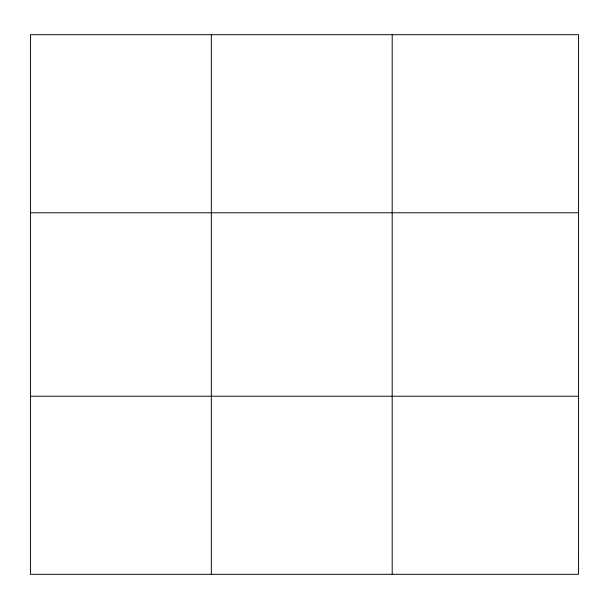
<?xml version="1.0" encoding="UTF-8"?>
<svg xmlns="http://www.w3.org/2000/svg" width="609" height="609" viewBox="0 0 609 609"><rect width="100%" height="100%" fill="white"/><g stroke="black" fill="none" stroke-linecap="round" stroke-linejoin="round"><path stroke-width="0.91" d="M211.323 574.302L211.323 34.698M392.196 574.302L392.196 34.698M30.45 212.769L578.55 212.769M30.45 396.231L578.55 396.231M578.55 554.517L578.55 574.302L30.45 574.302L30.45 34.698L578.55 34.698L578.55 554.517"/></g></svg>
